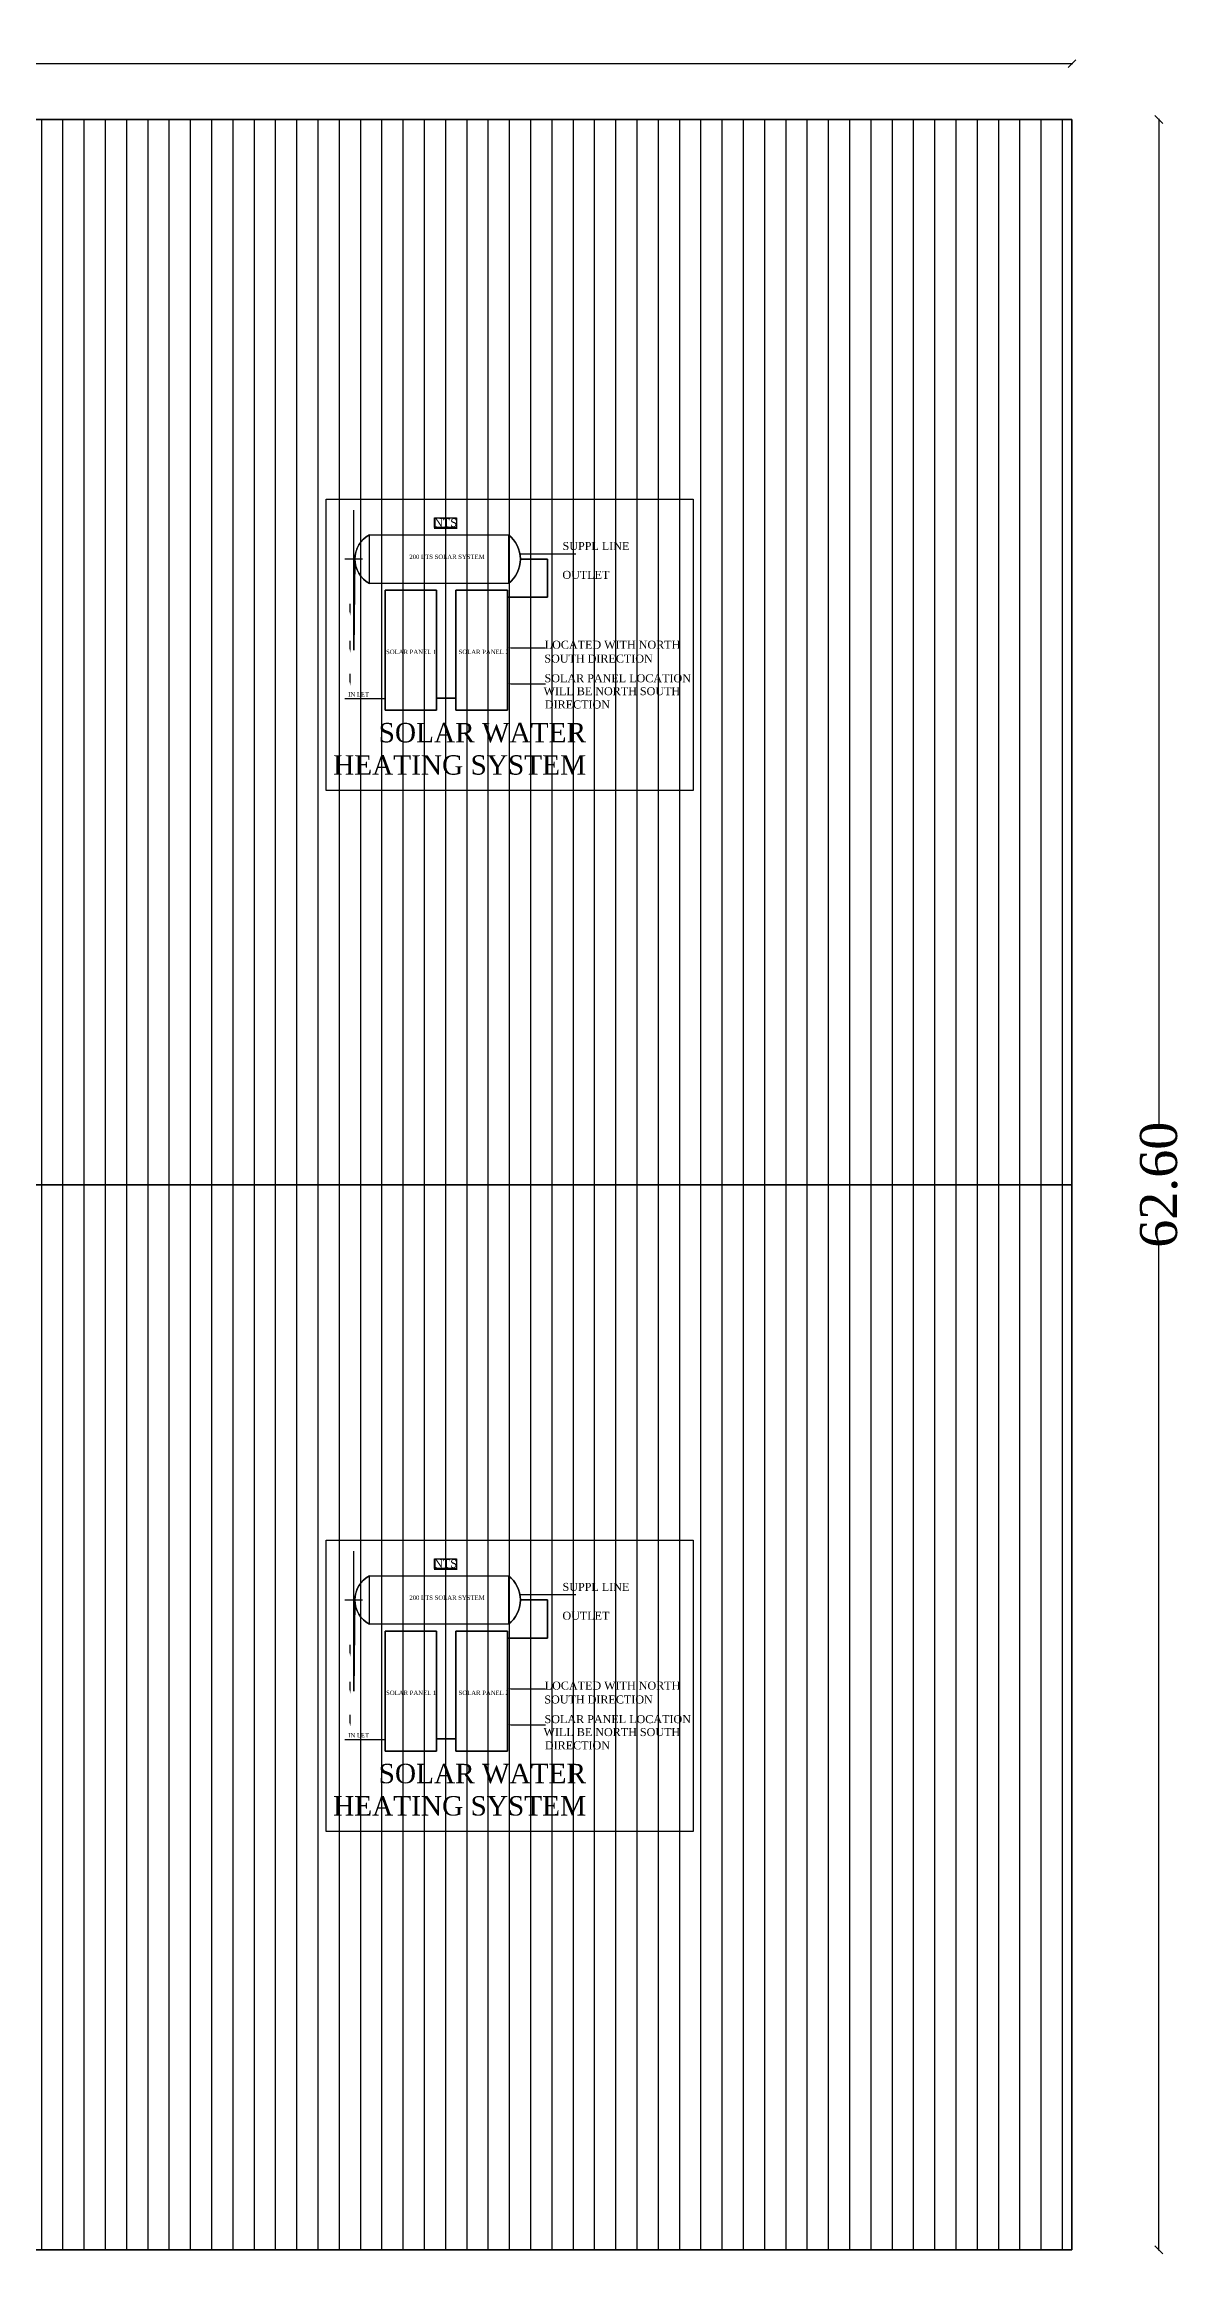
# Model space of a CAD drawing. Header units: metres. Extents: x 1422408 to 2282761, y 5574 to 80428.
# Drawn here: x 2282724.1 to 2282757.4, y 5578.9 to 5643.8 of the extents above; entities that cross this region are included whole.
import ezdxf

# ---------------------------------------------------------------- set-up
doc = ezdxf.new("R2010")
doc.units = ezdxf.units.M
doc.header["$LTSCALE"] = 3.5
doc.header["$MEASUREMENT"] = 0
doc.layers.get('0').update_dxf_attribs({"linetype": 'CONTINUOUS'})
doc.layers.get('DEFPOINTS').update_dxf_attribs({"linetype": 'CONTINUOUS'})
doc.layers.add('BLK_1_FLR_1_ROOF_AREA', color=54, linetype='CONTINUOUS')
doc.layers.add('HAT', color=15, linetype='CONTINUOUS')
doc.styles.add('ANAND', font='times.ttf')
doc.dimstyles.new('STANDARD$0', dxfattribs={"dimtxt": 0.25, "dimasz": 0.18, "dimexe": 2, "dimexo": 2, "dimgap": 0, "dimtad": 0, "dimzin": 0, "dimdsep": 46, "dimtxsty": 'ANAND', "dimblk": 'OBLIQUE', "dimcen": 0.0625, "dimdle": 0.02, "dimse1": 1, "dimse2": 1, "dimadec": 0, "dimazin": 0, "dimtfac": 1, "dimtix": 1, "dimtofl": 0, "dimtmove": 2, "dimatfit": 3, "dimldrblk": 'OBLIQUE', "dimfxl": 0, "dimtolj": 1, "dimtzin": 0, "dimarcsym": 0})

# ---------------------------------------------------------------- blocks, each defined once
blk = doc.blocks.new('A$C4F9D38C6')
at = {"ltscale": 2000}
for p, q in [((0.674, 3.439), (0.674, 6.869)), ((1.059, 6.265), (4.461, 6.265)), ((1.059, 5.075), (1.059, 6.265)), ((4.461, 6.265), (4.461, 5.075)), ((0.455, 5.678), (0.888, 5.675)), ((4.745, 5.802), (6.116, 5.802)), ((4.757, 5.67), (5.419, 5.67)), ((5.419, 5.67), (5.419, 4.735)), ((4.461, 5.075), (1.059, 5.075)), ((2.7, 4.908), (1.44, 4.908)), ((1.44, 4.908), (1.44, 1.968)), ((2.7, 1.968), (2.7, 4.908)), ((4.438, 4.908), (3.178, 4.908)), ((3.178, 4.908), (3.178, 1.968)), ((4.438, 1.968), (4.438, 4.908)), ((5.419, 4.735), (4.438, 4.735)), ((1.44, 2.248), (0.455, 2.248)), ((2.7, 2.268), (3.178, 2.268)), ((1.44, 1.968), (2.7, 1.968)), ((3.178, 1.968), (4.438, 1.968))]:
    blk.add_line(p, q, dxfattribs=at)
at = {"ltscale": 400}
blk.add_lwpolyline([(0, 7.136), (8.99, 7.136), (8.99, 0), (0, 0)], close=True, dxfattribs=at)
for points in [[(5.419, 5.58), (5.419, 5.387)], [(5.419, 5.117), (5.419, 4.923)], [(0.586, 4.377), (0.586, 4.571)], [(0.586, 3.472), (0.586, 3.666)], [(4.524, 3.494), (5.368, 3.494)], [(0.586, 2.666), (0.586, 2.86)], [(4.524, 2.614), (5.368, 2.614)]]:
    blk.add_lwpolyline(points)
at = {"ltscale": 2000}
for centre, radius, start, end in [((1.379, 5.67), 0.675, 118.2451, 241.7549), ((4.011, 5.67), 0.746, 307.1268, 52.8732)]:
    blk.add_arc(centre, radius, start, end, dxfattribs=at)
for points in [[(5.404, 5.58), (5.419, 5.666), (5.433, 5.58)], [(5.404, 5.117), (5.419, 5.203), (5.433, 5.117)], [(0.601, 4.377), (0.586, 4.291), (0.572, 4.377)], [(0.601, 3.472), (0.586, 3.386), (0.572, 3.472)], [(4.524, 3.48), (4.438, 3.494), (4.524, 3.509)], [(0.601, 2.666), (0.586, 2.58), (0.572, 2.666)], [(4.524, 2.599), (4.438, 2.614), (4.524, 2.628)]]:
    blk.add_solid(points)
at = {"style": 'ANAND'}
for s, height, p in [('SUPPL LINE ', 0.19597, (5.788, 5.893)), ('200 LTS SOLAR SYSTEM ', 0.10727, (2.036, 5.673)), ('OUTLET', 0.196, (5.785, 5.187)), ('SOLAR PANEL 1', 0.10727, (1.466, 3.344)), ('SOLAR PANEL 2', 0.10727, (3.242, 3.344)), (' LOCATED WITH NORTH ', 0.19597, (5.278, 3.476)), ('SOUTH DIRECTION ', 0.19597, (5.342, 3.136)), ('SOLAR PANEL LOCATION ', 0.19597, (5.347, 2.655)), ('IN LET ', 0.1073, (0.538, 2.305)), ('WILL BE NORTH SOUTH ', 0.19597, (5.323, 2.338)), ('DIRECTION ', 0.196, (5.355, 2.013))]:
    blk.add_text(s, height=height, dxfattribs=at).set_placement(p)
at = {"insert": (2.922, 6.561), "char_height": 0.1979, "attachment_point": 5, "style": 'ANAND'}
blk.add_mtext('{\\LNTS}', dxfattribs=at)
at = {"insert": (6.363, 0.385), "char_height": 0.47473, "width": 13.35522, "attachment_point": 9, "rotation": 0, "style": 'ANAND'}
blk.add_mtext('SOLAR WATER \\PHEATING SYSTEM ', dxfattribs=at)
blk = doc.blocks.new('_Oblique')
at = {"color": 0, "linetype": 'ByBlock', "lineweight": -2}
blk.add_line((-0.5, -0.5), (0.5, 0.5), dxfattribs=at)
blk = doc.blocks.new('*D139')
at = {"color": 0, "lineweight": -2, "ltscale": 400}
for p, q in [((2282661.649, 5643.232), (2282706.22, 5643.232)), ((2282754.289, 5643.232), (2282709.718, 5643.232))]:
    blk.add_line(p, q, dxfattribs=at)
at = {"layer": 'DEFPOINTS', "color": 0, "ltscale": 400}
for p in [(2282754.269, 5643.232), (2282661.669, 5641.591), (2282754.269, 5641.591)]:
    blk.add_point(p, dxfattribs=at)
at = {"color": 0, "lineweight": -2, "ltscale": 400, "xscale": 0.23, "yscale": 0.23, "zscale": 0.23, "rotation": 180}
blk.add_blockref('_Oblique', (2282661.669, 5643.232), dxfattribs=at)
at = {"color": 0, "lineweight": -2, "ltscale": 400, "xscale": 0.23, "yscale": 0.23, "zscale": 0.23}
blk.add_blockref('_Oblique', (2282754.269, 5643.232), dxfattribs=at)
at = {"color": 0, "ltscale": 400, "insert": (2282707.969, 5643.232), "char_height": 0.25, "attachment_point": 5, "style": 'ANAND'}
blk.add_mtext('\\A1;{\\H4.3568x;92.60}', dxfattribs=at)
blk = doc.blocks.new('*D140')
at = {"color": 0, "lineweight": -2, "ltscale": 400}
for p, q in [((2282756.823, 5641.611), (2282756.823, 5612.037)), ((2282756.823, 5578.971), (2282756.823, 5608.545))]:
    blk.add_line(p, q, dxfattribs=at)
at = {"layer": 'DEFPOINTS', "color": 0, "ltscale": 400}
for p in [(2282754.269, 5641.591), (2282754.269, 5578.991), (2282756.823, 5578.991)]:
    blk.add_point(p, dxfattribs=at)
at = {"color": 0, "lineweight": -2, "ltscale": 400, "xscale": 0.23, "yscale": 0.23, "zscale": 0.23}
for p, rotation in [((2282756.823, 5641.591), 90), ((2282756.823, 5578.991), 270)]:
    blk.add_blockref('_Oblique', p, dxfattribs=dict(at, rotation=rotation))
at = {"color": 0, "ltscale": 400, "insert": (2282756.823, 5610.291), "char_height": 0.25, "attachment_point": 5, "rotation": 90, "style": 'ANAND'}
blk.add_mtext('\\A1;{\\H4.3568x;62.60}', dxfattribs=at)

msp = doc.modelspace()

# ---------------------------------------------------------------- hatches: boundary and pattern name
at = {"layer": 'HAT', "ltscale": 400}
h = msp.add_hatch(dxfattribs=at)
h.set_pattern_fill('ANSI31', color=8, scale=5, angle=45)
h.set_pattern_definition([(90, (1214.61443, -1.3275), (-0.625, 0), [])])
h.paths.add_polyline_path([(2282754.26874, 5641.59094), (2282661.66874, 5641.59094), (2282661.66874, 5610.29094), (2282754.26874, 5610.29094)])
h.paths.add_polyline_path([(2282754.26874, 5610.29094), (2282661.66874, 5610.29094), (2282661.66874, 5578.99094), (2282754.26874, 5578.99094)])

# ---------------------------------------------------------------- linework, layer by layer
at = {"ltscale": 400}
msp.add_line((2282754.26874, 5610.29094), (2282661.66874, 5610.29094), dxfattribs=at)
for points in [[(2282661.66874, 5641.59094), (2282754.26874, 5641.59094), (2282754.26874, 5578.99094), (2282661.66874, 5578.99094)], [(2282754.26874, 5641.59094), (2282661.66874, 5641.59094), (2282661.66874, 5610.29094), (2282754.26874, 5610.29094)], [(2282736.17898, 5629.88647), (2282736.17898, 5629.60151), (2282735.53539, 5629.60151), (2282735.53539, 5629.88647)], [(2282754.26874, 5610.29094), (2282661.66874, 5610.29094), (2282661.66874, 5578.99094), (2282754.26874, 5578.99094)], [(2282736.17898, 5599.01535), (2282735.53539, 5599.01535), (2282735.53539, 5599.30032), (2282736.17898, 5599.30032)]]:
    msp.add_lwpolyline(points, close=True, dxfattribs=at)
for points in [[(2282738.05977, 5628.67443), (2282738.85377, 5628.67443), (2282738.85377, 5627.55268), (2282737.67652, 5627.55268), (2282737.67652, 5624.23201), (2282736.16448, 5624.23201), (2282736.16448, 5624.59182), (2282735.59144, 5624.59182), (2282735.59144, 5624.23201), (2282734.0794, 5624.23201), (2282734.0794, 5627.76011), (2282735.59144, 5627.76011), (2282735.59144, 5624.59182), (2282736.16448, 5624.59182), (2282736.16448, 5627.76011), (2282737.67652, 5627.76011), (2282737.67652, 5627.55268), (2282738.85377, 5627.55268), (2282738.85377, 5628.67443), (2282738.05977, 5628.67443, -0.23488479), (2282737.70485, 5627.96059), (2282733.6225, 5627.96059, -0.27617339), (2282733.19566, 5628.67443), (2282733.16022, 5625.99729), (2282733.16022, 5628.68182), (2282733.19569, 5628.68157, -0.27380522), (2282733.6225, 5629.38827), (2282737.70485, 5629.38827, -0.23488479)], [(2282738.05977, 5598.08828), (2282738.85377, 5598.08828), (2282738.85377, 5596.96653), (2282737.67652, 5596.96653), (2282737.67652, 5593.64585), (2282736.16448, 5593.64585), (2282736.16448, 5594.00566), (2282735.59144, 5594.00566), (2282735.59144, 5593.64585), (2282734.0794, 5593.64585), (2282734.0794, 5597.17395), (2282735.59144, 5597.17395), (2282735.59144, 5594.00566), (2282736.16448, 5594.00566), (2282736.16448, 5597.17395), (2282737.67652, 5597.17395), (2282737.67652, 5596.96653), (2282738.85377, 5596.96653), (2282738.85377, 5598.08828), (2282738.05977, 5598.08828, -0.23488479), (2282737.70485, 5597.37444), (2282733.6225, 5597.37444, -0.27617339), (2282733.19566, 5598.08828), (2282733.16022, 5595.41114), (2282733.16022, 5598.09566), (2282733.19569, 5598.09541, -0.27380522), (2282733.6225, 5598.80212), (2282737.70485, 5598.80212, -0.23488479)]]:
    msp.add_lwpolyline(points, format="xyb", close=True, dxfattribs=at)
at = {"layer": 'BLK_1_FLR_1_ROOF_AREA'}
msp.add_lwpolyline([(2282661.66874, 5578.99094), (2282754.26874, 5578.99094), (2282754.26874, 5641.59094), (2282661.66874, 5641.59094)], close=True, dxfattribs=at)

# ---------------------------------------------------------------- block references
at = {"ltscale": 400, "xscale": 1.199999999999999, "yscale": 1.199999999999999, "zscale": 1.199999999999999}
for p in [(2282732.35137, 5621.87032), (2282732.35137, 5591.28416)]:
    msp.add_blockref('A$C4F9D38C6', p, dxfattribs=at)

# ---------------------------------------------------------------- dimensions: what is measured, and where the dimension line sits
at = {"ltscale": 400}
for p1, p2, distance, text, picture, middle in [((2282661.66874, 5641.59094), (2282754.26874, 5641.59094), 1.64095, '{\\H4.3568x;92.60}', '*D139', (2282707.96874, 5643.23188)), ((2282754.26874, 5641.59094), (2282754.26874, 5578.99094), 2.55412, '{\\H4.3568x;62.60}', '*D140', (2282756.82286, 5610.29094))]:
    dim = msp.add_aligned_dim(p1=p1, p2=p2, distance=distance, text=text, dimstyle='STANDARD$0', override={"dimasz": 0.23, "dimfxl": 0, "dimfxlon": 1, "dimarcsym": 1}, dxfattribs=at)
    dim.commit()
    dim.dimension.update_dxf_attribs({"geometry": picture, "text_midpoint": middle})

doc.saveas('drawing.dxf')
